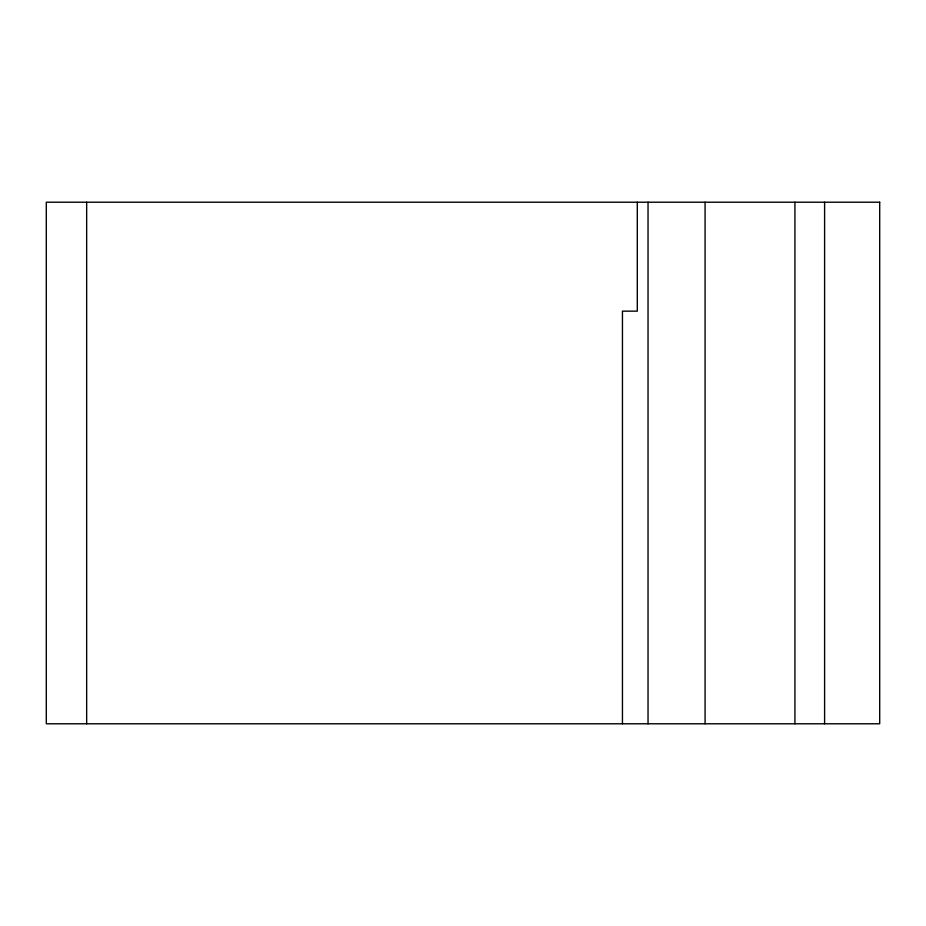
<?xml version="1.0" encoding="UTF-8"?>
<svg xmlns="http://www.w3.org/2000/svg" width="926" height="926" viewBox="0 0 926 926"><rect width="100%" height="100%" fill="white"/><g stroke="black" fill="none" stroke-linecap="round" stroke-linejoin="round"><path stroke-width="1.39" d="M824.603 202.215L824.603 723.785M794.925 202.215L794.925 723.785M705.08 202.215L705.08 723.785M648.038 202.215L648.038 723.785M637.296 202.215L637.296 311.148L622.446 311.148L622.446 723.785M86.662 202.215L86.662 723.785M879.7 202.215L46.3 202.215L46.3 723.785L879.7 723.785L879.7 202.215"/></g></svg>
